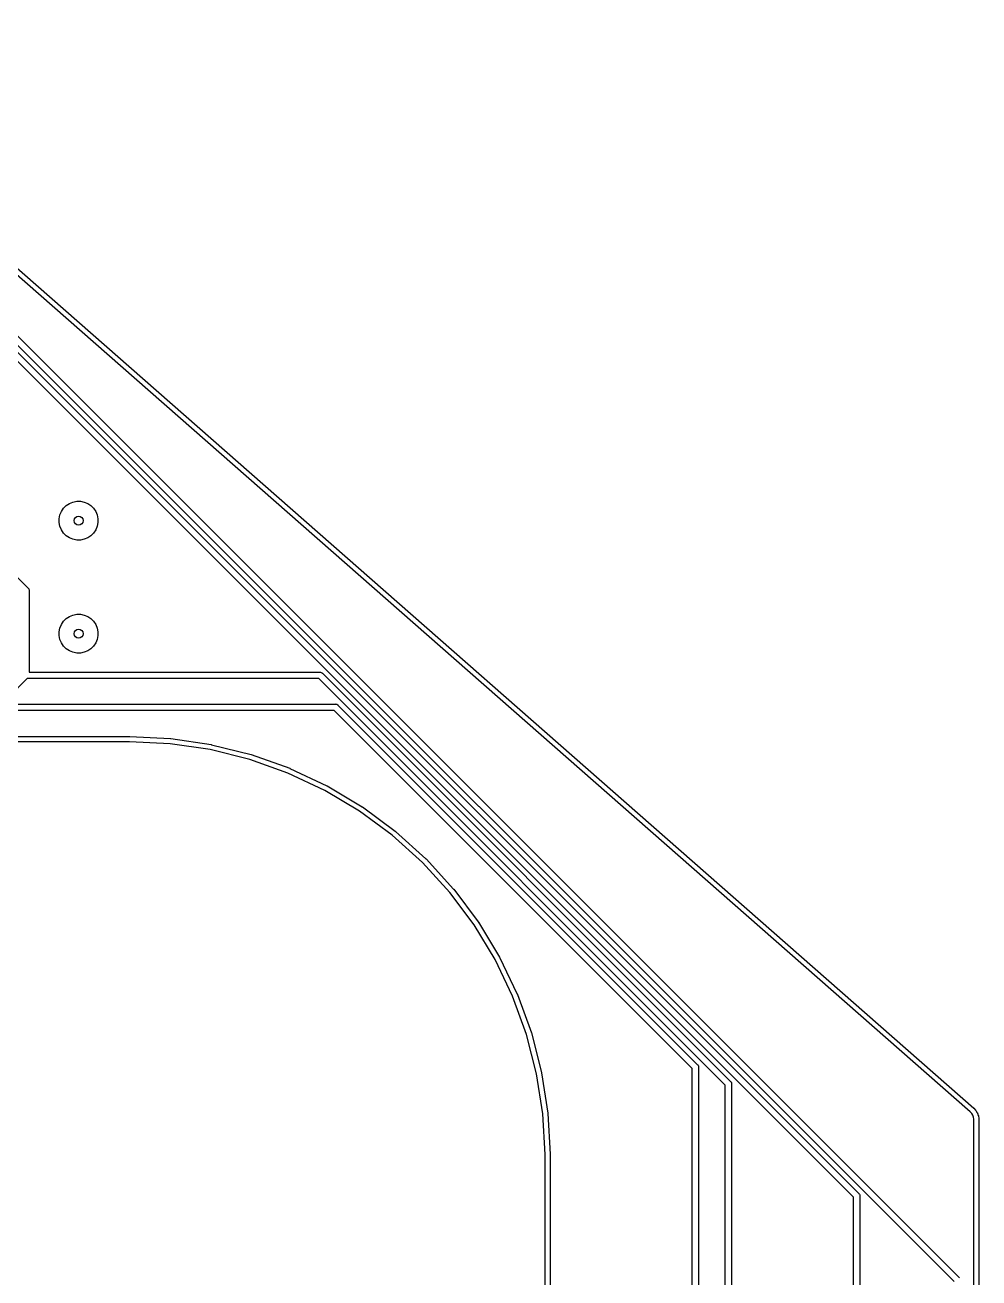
# Model space of a CAD drawing. Extents: x 17 to 176, y -177 to -9.
# Drawn here: x 138.07 to 175.58, y -58.46 to -9.19 of the extents above; entities that cross this region are included whole.
import ezdxf

# ---------------------------------------------------------------- set-up
doc = ezdxf.new("R2010")
doc.units = 0
doc.layers.add('BLACK', color=7, linetype='CONTINUOUS')

msp = doc.modelspace()

# ---------------------------------------------------------------- linework, layer by layer
at = {"layer": 'BLACK', "linetype": 'CONTINUOUS'}
for p, q in [((175.24, -51.931), (126.736, -9.3476)), ((126.862, -9.1919), (175.379, -51.7871)), ((137.389, -21.0352), (174.813, -58.4595)), ((174.604, -58.604), (137.244, -21.2442)), ((137.358, -21.6409), (170.86, -55.1437)), ((170.651, -55.2882), (137.213, -21.8499)), ((134.888, -28.0274), (138.193, -31.3328)), ((139.691, -28.0891), (139.816, -28.0057)), ((139.816, -28.0057), (139.955, -27.9483)), ((139.955, -27.9483), (140.102, -27.919)), ((140.102, -27.919), (140.252, -27.919)), ((140.252, -27.919), (140.399, -27.9483)), ((140.399, -27.9483), (140.538, -28.0057)), ((140.538, -28.0057), (140.663, -28.0891)), ((139.415, -28.6059), (139.444, -28.4587)), ((139.444, -28.4587), (139.502, -28.3201)), ((139.502, -28.3201), (139.585, -28.1953)), ((139.585, -28.1953), (139.691, -28.0891)), ((140.663, -28.0891), (140.769, -28.1953)), ((140.769, -28.1953), (140.852, -28.3201)), ((140.852, -28.3201), (140.91, -28.4587)), ((140.91, -28.4587), (140.939, -28.6059)), ((139.415, -28.756), (139.415, -28.6059)), ((139.444, -28.9033), (139.415, -28.756)), ((139.502, -29.0419), (139.444, -28.9033)), ((139.585, -29.1667), (139.502, -29.0419)), ((140.852, -29.0419), (140.769, -29.1667)), ((140.91, -28.9033), (140.852, -29.0419)), ((140.939, -28.756), (140.91, -28.9033)), ((140.939, -28.6059), (140.939, -28.756)), ((139.691, -29.2729), (139.585, -29.1667)), ((139.816, -29.3563), (139.691, -29.2729)), ((139.955, -29.4137), (139.816, -29.3563)), ((140.102, -29.443), (139.955, -29.4137)), ((140.252, -29.443), (140.102, -29.443)), ((140.399, -29.4137), (140.252, -29.443)), ((140.538, -29.3563), (140.399, -29.4137)), ((140.663, -29.2729), (140.538, -29.3563)), ((140.769, -29.1667), (140.663, -29.2729)), ((138.193, -31.3328), (138.198, -31.3367)), ((138.198, -31.3367), (138.202, -31.3414)), ((138.202, -31.3414), (138.214, -31.3557)), ((138.214, -31.3557), (138.225, -31.3774)), ((138.225, -31.3774), (138.233, -31.401)), ((138.233, -31.401), (138.234, -31.4194)), ((138.234, -31.4194), (138.234, -31.4194)), ((138.234, -31.4194), (138.235, -31.4255)), ((138.235, -31.4255), (138.234, -31.4316)), ((138.234, -31.4316), (138.234, -34.644)), ((139.691, -32.5341), (139.816, -32.4507)), ((139.816, -32.4507), (139.955, -32.3933)), ((139.955, -32.3933), (140.102, -32.364)), ((140.102, -32.364), (140.252, -32.364)), ((140.252, -32.364), (140.399, -32.3933)), ((140.399, -32.3933), (140.538, -32.4507)), ((140.538, -32.4507), (140.663, -32.5341)), ((139.415, -33.051), (139.444, -32.9037)), ((139.444, -32.9037), (139.502, -32.7651)), ((139.502, -32.7651), (139.585, -32.6403)), ((139.585, -32.6403), (139.691, -32.5341)), ((140.663, -32.5341), (140.769, -32.6403)), ((140.769, -32.6403), (140.852, -32.7651)), ((140.852, -32.7651), (140.91, -32.9037)), ((140.91, -32.9037), (140.939, -33.051)), ((139.415, -33.201), (139.415, -33.051)), ((139.444, -33.3483), (139.415, -33.201)), ((139.502, -33.4869), (139.444, -33.3483)), ((139.585, -33.6117), (139.502, -33.4869)), ((140.852, -33.4869), (140.769, -33.6117)), ((140.91, -33.3483), (140.852, -33.4869)), ((140.939, -33.201), (140.91, -33.3483)), ((140.939, -33.051), (140.939, -33.201)), ((139.691, -33.7179), (139.585, -33.6117)), ((139.816, -33.8013), (139.691, -33.7179)), ((139.955, -33.8587), (139.816, -33.8013)), ((140.102, -33.888), (139.955, -33.8587)), ((140.252, -33.888), (140.102, -33.888)), ((140.399, -33.8587), (140.252, -33.888)), ((140.538, -33.8013), (140.399, -33.8587)), ((140.663, -33.7179), (140.538, -33.8013)), ((140.769, -33.6117), (140.663, -33.7179)), ((138.161, -34.894), (137.421, -35.634)), ((149.62, -34.894), (138.161, -34.894)), ((138.234, -34.644), (149.666, -34.644)), ((165.608, -50.8821), (149.62, -34.894)), ((149.666, -34.644), (149.672, -34.6434)), ((149.672, -34.6434), (149.678, -34.644)), ((149.678, -34.644), (149.678, -34.644)), ((149.678, -34.644), (149.696, -34.6458)), ((149.696, -34.6458), (149.72, -34.653)), ((149.72, -34.653), (149.742, -34.6646)), ((149.742, -34.6646), (149.761, -34.6802)), ((149.761, -34.6802), (149.765, -34.685)), ((149.765, -34.685), (165.817, -50.7376)), ((86.9486, -35.8915), (150.276, -35.8915)), ((150.276, -35.8915), (150.282, -35.8909)), ((150.282, -35.8909), (150.289, -35.8915)), ((150.289, -35.8915), (150.289, -35.8915)), ((150.289, -35.8915), (150.307, -35.8933)), ((150.307, -35.8933), (150.331, -35.9005)), ((150.331, -35.9005), (150.352, -35.9121)), ((150.352, -35.9121), (150.371, -35.9277)), ((150.371, -35.9277), (150.375, -35.9325)), ((150.375, -35.9325), (164.518, -50.0755)), ((150.231, -36.1415), (86.9029, -36.1415)), ((164.309, -50.22), (150.231, -36.1415)), ((50.5992, -37.1745), (142.187, -37.1745)), ((142.179, -37.3745), (50.6042, -37.3745)), ((143.776, -37.4526), (142.179, -37.3745)), ((142.187, -37.1745), (142.189, -37.1747)), ((142.189, -37.1747), (143.791, -37.2531)), ((143.791, -37.2531), (143.793, -37.2532)), ((143.793, -37.2532), (143.797, -37.2536)), ((143.797, -37.2536), (143.801, -37.254)), ((143.801, -37.254), (145.39, -37.4887)), ((145.356, -37.6858), (143.776, -37.4526)), ((146.905, -38.0721), (145.356, -37.6858)), ((145.39, -37.4887), (145.391, -37.4889)), ((145.391, -37.4889), (145.395, -37.4898)), ((145.395, -37.4898), (145.399, -37.4906)), ((145.399, -37.4906), (146.958, -37.8792)), ((146.958, -37.8792), (146.958, -37.8792)), ((146.958, -37.8792), (146.958, -37.8792)), ((146.958, -37.8792), (146.959, -37.8795)), ((146.959, -37.8795), (146.963, -37.8808)), ((146.963, -37.8808), (146.967, -37.882)), ((146.967, -37.882), (148.481, -38.4208)), ((148.409, -38.6076), (146.905, -38.0721)), ((148.481, -38.4208), (148.482, -38.4213)), ((148.482, -38.4213), (148.486, -38.423)), ((148.486, -38.423), (148.49, -38.4246)), ((148.49, -38.4246), (149.943, -39.1085)), ((149.854, -39.2874), (148.409, -38.6076)), ((151.225, -40.1049), (149.854, -39.2874)), ((149.943, -39.1085), (149.944, -39.1091)), ((149.944, -39.1091), (149.948, -39.1111)), ((149.948, -39.1111), (149.952, -39.1131)), ((149.952, -39.1131), (151.331, -39.9356)), ((152.51, -41.0523), (151.225, -40.1049)), ((151.331, -39.9356), (151.331, -39.9356)), ((151.331, -39.9356), (151.331, -39.9356)), ((151.331, -39.9356), (151.333, -39.9363)), ((151.333, -39.9363), (151.336, -39.9387)), ((151.336, -39.9387), (151.34, -39.941)), ((151.34, -39.941), (152.632, -40.8942)), ((153.696, -42.1205), (152.51, -41.0523)), ((152.632, -40.8942), (152.634, -40.895)), ((152.634, -40.895), (152.637, -40.8977)), ((152.637, -40.8977), (152.64, -40.9004)), ((152.64, -40.9004), (153.834, -41.9752)), ((154.773, -43.2995), (153.696, -42.1205)), ((153.834, -41.9752), (153.835, -41.9761)), ((153.835, -41.9761), (153.838, -41.9791)), ((153.838, -41.9791), (153.841, -41.9821)), ((153.841, -41.9821), (154.924, -43.1682)), ((155.729, -44.5779), (154.773, -43.2995)), ((154.924, -43.1682), (154.925, -43.1693)), ((154.925, -43.1693), (154.927, -43.1725)), ((154.927, -43.1725), (154.93, -43.1758)), ((154.93, -43.1758), (155.892, -44.462)), ((156.556, -45.9435), (155.729, -44.5779)), ((155.892, -44.462), (155.892, -44.462)), ((155.892, -44.462), (155.892, -44.462)), ((155.892, -44.462), (155.893, -44.4631)), ((155.893, -44.4631), (155.895, -44.4666)), ((155.895, -44.4666), (155.898, -44.4701)), ((155.898, -44.4701), (156.73, -45.844)), ((157.246, -47.3832), (156.556, -45.9435)), ((156.73, -45.844), (156.731, -45.8452)), ((156.731, -45.8452), (156.732, -45.8489)), ((156.732, -45.8489), (156.734, -45.8526)), ((156.734, -45.8526), (157.429, -47.3012)), ((157.792, -48.8835), (157.246, -47.3832)), ((157.429, -47.3012), (157.429, -47.3012)), ((157.429, -47.3012), (157.429, -47.3013)), ((157.429, -47.3013), (157.429, -47.3025)), ((157.429, -47.3025), (157.431, -47.3064)), ((157.431, -47.3064), (157.432, -47.3102)), ((157.432, -47.3102), (157.982, -48.8196)), ((158.189, -50.4298), (157.792, -48.8835)), ((157.982, -48.8196), (157.982, -48.8197)), ((157.982, -48.8197), (157.982, -48.8197)), ((157.982, -48.8197), (157.982, -48.821)), ((157.982, -48.821), (157.983, -48.825)), ((157.983, -48.825), (157.985, -48.829)), ((157.985, -48.829), (158.384, -50.3848)), ((164.309, -59.1119), (164.309, -50.22)), ((164.518, -50.0755), (164.523, -50.0794)), ((164.523, -50.0794), (164.527, -50.0841)), ((164.527, -50.0841), (164.527, -50.0841)), ((164.527, -50.0841), (164.539, -50.0984)), ((164.539, -50.0984), (164.55, -50.1201)), ((164.55, -50.1201), (164.557, -50.1437)), ((164.557, -50.1437), (164.559, -50.1621)), ((164.559, -50.1621), (164.559, -50.1621)), ((164.559, -50.1621), (164.56, -50.1682)), ((164.56, -50.1682), (164.559, -50.1743)), ((164.559, -50.1743), (164.559, -59.053)), ((158.433, -52.0075), (158.189, -50.4298)), ((158.384, -50.3848), (158.384, -50.3848)), ((158.384, -50.3848), (158.384, -50.3848)), ((158.384, -50.3848), (158.384, -50.3862)), ((158.384, -50.3862), (158.385, -50.3903)), ((158.385, -50.3903), (158.386, -50.3944)), ((158.386, -50.3944), (158.632, -51.9818)), ((165.817, -50.7376), (165.822, -50.7415)), ((165.822, -50.7415), (165.826, -50.7462)), ((165.826, -50.7462), (165.826, -50.7462)), ((165.826, -50.7462), (165.836, -50.758)), ((165.608, -60.2245), (165.608, -50.8821)), ((165.836, -50.758), (165.838, -50.7605)), ((165.838, -50.7605), (165.849, -50.7822)), ((165.849, -50.7822), (165.856, -50.8058)), ((165.856, -50.8058), (165.858, -50.8242)), ((165.858, -50.8242), (165.858, -50.8242)), ((165.858, -50.8242), (165.859, -50.8303)), ((165.859, -50.8303), (165.858, -50.8364)), ((165.858, -50.8364), (165.858, -60.2702)), ((158.523, -53.6038), (158.433, -52.0075)), ((158.632, -51.9818), (158.632, -51.9832)), ((158.632, -51.9832), (158.632, -51.9874)), ((158.632, -51.9874), (158.633, -51.9915)), ((158.633, -51.9915), (158.722, -53.5953)), ((175.297, -51.9926), (175.24, -51.931)), ((175.34, -52.0601), (175.297, -51.9926)), ((175.368, -52.1345), (175.34, -52.0601)), ((175.381, -52.2161), (175.368, -52.1345)), ((175.379, -51.7871), (175.382, -51.7907)), ((175.382, -52.2426), (175.381, -52.2161)), ((175.382, -51.7907), (175.382, -51.7907)), ((175.382, -51.7907), (175.45, -51.8631)), ((175.45, -51.8631), (175.451, -51.8641)), ((175.451, -51.8641), (175.457, -51.8713)), ((175.457, -51.8713), (175.462, -51.8785)), ((175.462, -51.8785), (175.514, -51.9627)), ((175.514, -51.9627), (175.515, -51.9639)), ((175.515, -51.9639), (175.519, -51.9721)), ((175.519, -51.9721), (175.523, -51.9802)), ((175.523, -51.9802), (175.558, -52.0729)), ((175.558, -52.0729), (175.558, -52.0729)), ((175.558, -52.0729), (175.558, -52.0729)), ((175.558, -52.0729), (175.559, -52.0742)), ((175.559, -52.0742), (175.561, -52.083)), ((175.561, -52.083), (175.563, -52.0918)), ((175.563, -52.0918), (175.58, -52.1895)), ((175.58, -52.1895), (175.58, -52.1909)), ((175.58, -52.1909), (175.58, -52.1968)), ((175.58, -52.1968), (175.581, -52.2027)), ((175.581, -52.2027), (175.582, -52.2342)), ((175.382, -176.017), (175.382, -52.2426)), ((175.582, -52.2342), (175.582, -52.2359)), ((175.582, -52.2359), (175.582, -176.027)), ((158.523, -53.716), (158.523, -53.6038)), ((158.722, -53.5953), (158.723, -53.5967)), ((158.723, -53.5967), (158.722, -53.5986)), ((158.722, -53.5986), (158.723, -53.6005)), ((158.723, -53.6005), (158.723, -53.7106)), ((158.523, -145.291), (158.523, -53.716)), ((158.723, -53.7106), (158.723, -53.7107)), ((158.723, -53.7107), (158.723, -145.298)), ((170.86, -55.1437), (170.865, -55.1476)), ((170.865, -55.1476), (170.869, -55.1523)), ((170.869, -55.1523), (170.881, -55.1666)), ((170.881, -55.1666), (170.882, -55.1682)), ((170.882, -55.1682), (170.892, -55.1883)), ((170.651, -66.9766), (170.651, -55.2882)), ((170.892, -55.1883), (170.899, -55.2119)), ((170.899, -55.2119), (170.901, -55.2303)), ((170.901, -55.2303), (170.901, -55.2303)), ((170.901, -55.2303), (170.902, -55.2364)), ((170.902, -55.2364), (170.901, -55.2425)), ((170.901, -55.2425), (170.901, -67.0223)), ((174.813, -58.4595), (174.818, -58.4634))]:
    msp.add_line(p, q, dxfattribs=at)
at = {"layer": 'BLACK'}
for centre in [(140.177, -28.681), (140.177, -28.681), (140.177, -33.126), (140.177, -33.126)]:
    msp.add_circle(centre, 0.175, dxfattribs=at)

doc.saveas('drawing.dxf')
